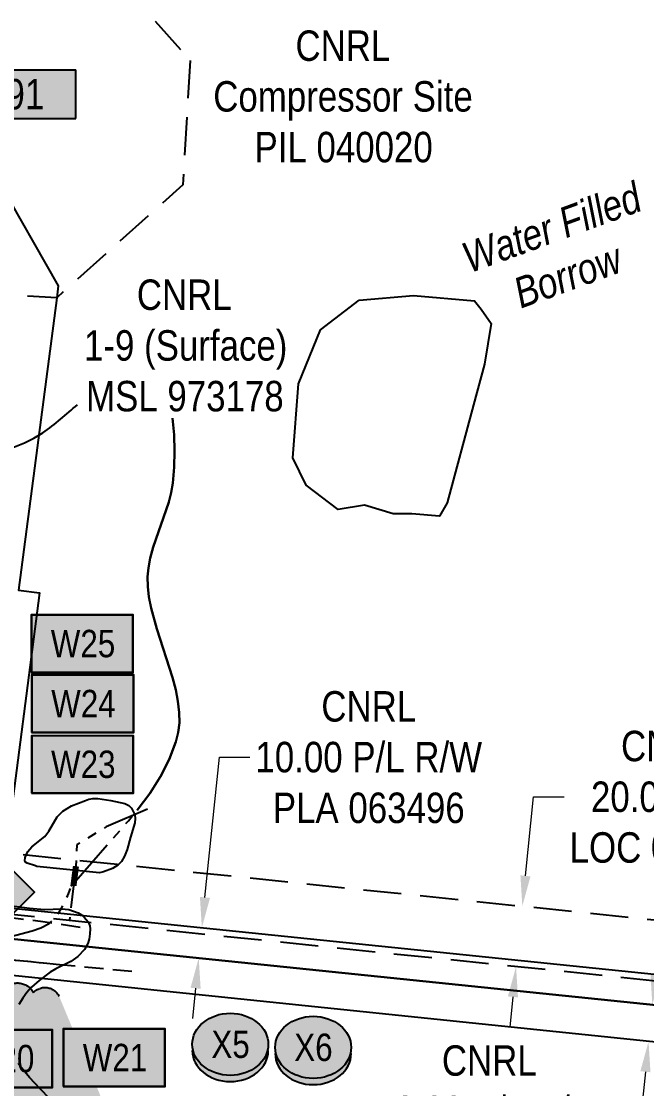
# Model space of a CAD drawing. Extents: x 331629 to 337523, y 6158057 to 6163201.
# Drawn here: x 333932.9 to 334138.4, y 6160752.6 to 6161103.3 of the extents above; entities that cross this region are included whole.
import ezdxf
from ezdxf.enums import TextEntityAlignment as Align

# ---------------------------------------------------------------- set-up
doc = ezdxf.new("R2010")
doc.units = 0
doc.header["$LTSCALE"] = 5
doc.header["$PDSIZE"] = 5
for name, pattern in [('0', [1, 1, 0]), ('foc-ACCESSROAD', [3.75, 2.5, -1.25]), ('foc-TOPO-ephemeral', [6.25, 3.125, -0.625, 0.625, -0.625, 0.625, -0.625]), ('UG_PIPE', [1.875, 1.25, -0.625])]:
    doc.linetypes.add(name, pattern=pattern)
doc.layers.get('Defpoints').update_dxf_attribs({"color": 9})
for name, color, linetype in [('AS-PIPE-UG', 44, 'UG_PIPE'), ('C-AR', 13, 'foc-ACCESSROAD'), ('C-RW', 13, 'Continuous'), ('C-WS', 13, 'foc-ACCESSROAD'), ('DETAIL-T', 7, 'Continuous'), ('Field_Culvert', 7, 'Continuous'), ('P-BORE', 7, 'Continuous'), ('P-CROSSINGS', 250, 'Continuous'), ('P-ELEVATION', 7, 'Continuous'), ('P-TEMP-BLOCKS', 250, 'Continuous'), ('T-BUSH', 110, '0'), ('T-CREEK', 160, 'Continuous'), ('T-DRAW', 143, 'foc-TOPO-ephemeral'), ('WETLAND', 143, 'Continuous'), ('WETLAND-T', 146, 'Continuous')]:
    doc.layers.add(name, color=color, linetype=linetype)
for name, color, linetype, lineweight in [('C-AR-T', 13, 'Continuous', 9), ('C-RW-T', 13, 'Continuous', 9), ('C-WS-T', 13, 'Continuous', 9), ('T-TEXT', 48, 'Continuous', 18)]:
    doc.layers.add(name, color=color, linetype=linetype, lineweight=lineweight)
doc.layers.add('P-TEMP-BLUE-H', color=7, linetype='Continuous', true_color=0x99e6ff)
doc.styles.add('80CG', font='ARIALN.TTF', dxfattribs={"height": 10})
doc.styles.add('80L', font='ARIALN.TTF', dxfattribs={"height": 10})
doc.styles.add('Crossing', font='ARIALN.TTF', dxfattribs={"height": 10})
doc.styles.add('foc-LtypeFont', font='ARIALN.TTF', dxfattribs={"height": 7.349999999999999})
doc.styles.add('Legend', font='ARIALN.TTF')
doc.linetypes.add('foc-TOPO-flowdirection-NOLINE', pattern='A,0,[">",foc-LtypeFont,S=0.3,R=0,X=0,Y=-0.945],-20,[">",foc-LtypeFont,S=0.3,R=0,X=0,Y=-0.945],0', length=20)
doc.dimstyles.new('Compass 5 000', dxfattribs={"dimscale": 5, "dimtxt": 9, "dimasz": 2, "dimexe": 0.2, "dimexo": 0.0625, "dimgap": 0.5, "dimtad": 0, "dimtih": 1, "dimtoh": 1, "dimzin": 0, "dimdsep": 46, "dimtxsty": '80CG', "dimcen": 0.1, "dimse1": 1, "dimse2": 1, "dimclrd": 256, "dimclrt": 256, "dimaunit": 1, "dimadec": 4, "dimazin": 0, "dimtfac": 0.06, "dimtofl": 0, "dimtmove": 0, "dimatfit": 1, "dimfxl": 0.2, "dimtolj": 1, "dimtzin": 0, "dimlwd": -1, "dimarcsym": 0})

# ---------------------------------------------------------------- blocks, each defined once
blk = doc.blocks.new('*D371')
at = {"layer": 'C-AR-T', "transparency": 16777216}
for p, q in [((334098.5506608885, 6160822.500341566), (334101.2327727412, 6160848.428571461)), ((334101.2327727412, 6160848.428571461), (334111.2327727412, 6160848.428571462)), ((334094.435162467, 6160782.715427637), (334093.4062160591, 6160772.768505033))]:
    blk.add_line(p, q, dxfattribs=at)
for points in [[(334096.8928404545, 6160822.671832634), (334100.2084813226, 6160822.328850498), (334097.5217144806, 6160812.553418962)], [(334092.7773420329, 6160782.886918705), (334096.092982901, 6160782.543936569), (334095.4641088749, 6160792.662350241)]]:
    blk.add_solid(points, dxfattribs=at)
at = {"layer": 'Defpoints', "color": 0, "transparency": 16777216}
for p in [(334031.7443654729, 6160819.357670858), (334097.5217144806, 6160812.553418962), (334029.6867598671, 6160799.466602136)]:
    blk.add_point(p, dxfattribs=at)
at = {"layer": 'C-AR-T', "transparency": 16777216, "insert": (334145.54723386, 6160848.428571461), "char_height": 10, "attachment_point": 5, "style": '80CG'}
blk.add_mtext('\\A1;CNRL\\P20.00 A/R\\PLOC 061529', dxfattribs=at)
blk = doc.blocks.new('*D385')
at = {"layer": 'C-RW-T', "transparency": 16777216}
for p, q in [((333993.2225489594, 6160815.42282547), (333997.9646017267, 6160861.465441712)), ((333997.9646017267, 6160861.465441712), (334007.9646017267, 6160861.465441712)), ((333990.1465392975, 6160785.556533513), (333989.1220318213, 6160775.60915273))]:
    blk.add_line(p, q, dxfattribs=at)
for points in [[(333991.5646521624, 6160815.593576715), (333994.8804457565, 6160815.252074223), (333992.1980414833, 6160805.475444688)], [(333988.4886425005, 6160785.727284758), (333991.8044360947, 6160785.385782266), (333991.1710467738, 6160795.503914295)]]:
    blk.add_solid(points, dxfattribs=at)
at = {"layer": 'Defpoints', "color": 0, "transparency": 16777216}
for p in [(333991.1710467738, 6160795.503914295), (334070.4475748878, 6160797.416314979), (334069.4205801783, 6160787.444784586)]:
    blk.add_point(p, dxfattribs=at)
at = {"layer": 'C-RW-T', "transparency": 16777216, "insert": (334047.0505498855, 6160861.465441712), "char_height": 10, "attachment_point": 5, "style": '80CG'}
blk.add_mtext('\\A1;CNRL\\P10.00 P/L R/W\\PPLA 063496', dxfattribs=at)
blk = doc.blocks.new('*D386')
at = {"layer": 'C-RW-T', "transparency": 16777216}
for p, q in [((334141.2843143364, 6160790.091176249), (334142.3139341767, 6160800.038029168)), ((334137.9750785544, 6160758.121627579), (334135.7613448232, 6160736.735400389)), ((334135.7613448232, 6160736.735400389), (334125.7613448232, 6160736.73540039))]:
    blk.add_line(p, q, dxfattribs=at)
for points in [[(334139.6265055166, 6160790.262779556), (334142.9421231562, 6160789.919572943), (334140.254694496, 6160780.14432333)], [(334136.3172697346, 6160758.293230887), (334139.6328873741, 6160757.950024273), (334139.0046983947, 6160768.068480497)]]:
    blk.add_solid(points, dxfattribs=at)
at = {"layer": 'Defpoints', "color": 0, "transparency": 16777216}
for p in [(334130.502740485, 6160781.153768772), (334129.2527443836, 6160769.077925939), (334139.0046983947, 6160768.068480497)]:
    blk.add_point(p, dxfattribs=at)
at = {"layer": 'C-RW-T', "transparency": 16777216, "insert": (334086.675396664, 6160736.73540039), "char_height": 10, "attachment_point": 5, "style": '80CG'}
blk.add_mtext('\\A1;CNRL\\P12.00 P/L R/W\\PPlan 082 5231\\PPLA 073062', dxfattribs=at)
blk = doc.blocks.new('Temp_Area5')
at = {"true_color": 0x99e6ff}
h = blk.add_hatch(color=141, dxfattribs=at)
h.dxf.hatch_style = 1
h.paths.add_polyline_path([(-16.82711371331243, -9.436567862801894), (16.33187767662457, -9.436567862801894), (16.33187767662457, 9.053714016554295), (-16.82711371331243, 9.053714016554295)])
at = {"color": 250}
for points in [[(-17.02711371331247, -9.636567862801712), (16.53187767662462, -9.636567862801712), (16.53187767662462, 9.253714016554113), (-17.02711371331247, 9.253714016554113)], [(-16.92711371331245, -9.536567862801803), (16.43187767662459, -9.536567862801803), (16.43187767662459, 9.153714016554204), (-16.92711371331245, 9.153714016554204)]]:
    blk.add_lwpolyline(points, close=True, dxfattribs=at)
at = {"color": 250, "style": '80L'}
blk.add_attdef('TEMPORARY', text='', height=9, dxfattribs=at).set_placement((0.001048257894581184, -0.1484938545327168), align=Align.MIDDLE_CENTER)
blk = doc.blocks.new('xing2')
h = blk.add_hatch(color=50)
h.dxf.hatch_style = 1
edge = h.paths.add_edge_path()
edge.add_ellipse((0, 0), major_axis=(-12.5, 0), ratio=0.8162973455633619, start_angle=0, end_angle=360)
h = blk.add_hatch(color=250)
h.dxf.hatch_style = 1
edge = h.paths.add_edge_path()
edge.add_ellipse((0, -2.047489049626165), major_axis=(-12.5, 0), ratio=0.8162973455633619, start_angle=0, end_angle=180)
edge.add_line((12.5, -2.047489049626165), (12.5, 0))
edge.add_ellipse((0, 0), major_axis=(-12.5, 0), ratio=0.8162973455633619, start_angle=0, end_angle=180, ccw=False)
edge.add_line((-12.5, 0), (-12.5, -2.047489049626165))
at = {"color": 250}
blk.add_ellipse((0, 0), major_axis=(-12.5, 0), ratio=0.8162973455633619, dxfattribs=at)
blk.add_ellipse((0, -2.047489049626165), major_axis=(-12.5, 0), ratio=0.8162973455633619, start_param=0, end_param=3.141592653589793, dxfattribs=at)
at = {"color": 250, "style": 'Crossing'}
blk.add_attdef('CROSSING', text='', height=9, dxfattribs=at).set_placement((0.08916442567715421, 0.0199513138486509), align=Align.MIDDLE_CENTER)
at = {"color": 250, "style": 'Crossing', "flags": 1}
for tag, p in [('OWNER', (0.08916442567715421, -12.49201765665748)), ('DESCRIPTION', (0.08916442567715421, -25.770021277247)), ('LOCATION', (0.08916442567715421, -39.30337514164421)), ('DWG_REF', (0.08916442567715421, -52.83672900604233))]:
    blk.add_attdef(tag, text='', height=9, dxfattribs=at).set_placement(p, align=Align.MIDDLE_CENTER)
blk = doc.blocks.new('*U539')
h = blk.add_hatch(color=111)
h.dxf.hatch_style = 1
h.paths.add_polyline_path([(-26.5, 8), (26.50000000000001, 7.999999999999999), (26.50000000000001, -8.000000000000004), (-26.5, -8)])
for p, q in [((-26.5, -8), (-26.5, 8)), ((-26.5, 8), (26.50000000000001, 7.999999999999999)), ((26.50000000000001, -8.000000000000004), (26.50000000000001, 7.999999999999999)), ((-26.5, -8), (26.50000000000001, -8.000000000000004))]:
    blk.add_line(p, q)
at = {"layer": 'P-ELEVATION', "color": 7, "flags": 128}
blk.add_lwpolyline([(0, 0, 9.999999999999998, 0, 0), (-94.94090262429845, -50.87388456690985, 0, 0, 0)], format="xyseb", dxfattribs=at)
at = {"layer": 'P-ELEVATION', "style": 'Legend'}
blk.add_attdef('STATION', text='', height=10, dxfattribs=at).set_placement((0, 0), align=Align.MIDDLE_CENTER)
blk = doc.blocks.new('30M BUFFER DISP')
h = blk.add_hatch(color=70)
h.dxf.hatch_style = 1
h.paths.add_polyline_path([(0, 14.1421356238146), (14.1421356238146, 0), (0, -14.1421356238146), (-14.1421356238146, 0)])
blk.add_lwpolyline([(0, 14.1421356238146), (14.1421356238146, 0), (0, -14.1421356238146), (-14.1421356238146, 0)], close=True)
at = {"color": 235, "style": '80L'}
blk.add_attdef('DISURBANCE', text='', height=10, dxfattribs=at).set_placement((0, 0), align=Align.MIDDLE_CENTER)

msp = doc.modelspace()

# ---------------------------------------------------------------- hatches: boundary and pattern name
at = {"layer": 'P-TEMP-BLUE-H'}
h = msp.add_hatch(color=256, dxfattribs=at)
h.dxf.hatch_style = 1
h.paths.add_polyline_path([(334092.3426019772, 6160495.979370015), (334096.0732452262, 6160499.42602134), (334079.2623166026, 6160510.257547187)])
edge = h.paths.add_edge_path()
edge.add_arc((334077.1952686067, 6160480.950026018), 6.103872947623486, 92.26911451422541, 202.2691144146413, ccw=False)
edge.add_arc((334082.6022072263, 6160489.362220426), 6.103872947569625, 92.26911451477139, 202.2691144148483, ccw=False)
edge.add_arc((334088.0091458455, 6160497.774414835), 6.103872947300294, 92.26911451129581, 202.2691144158836, ccw=False)
edge.add_arc((334088.3698142436, 6160508.907175298), 5.069584216730763, 153.1763117315402, 263.17631163495537, ccw=False)
edge.add_arc((334082.6736720994, 6160517.185096991), 6.103872947597528, 171.0705290757705, 281.0705289712574, ccw=False)
edge.add_arc((334075.4717285572, 6160524.122820628), 6.103872948388571, 171.0705290680672, 281.0705289636803, ccw=False)
edge.add_arc((334068.2697850135, 6160531.060544256), 6.103872946739421, 171.0705290753464, 281.07052897561704, ccw=False)
edge.add_arc((334061.0933800957, 6160538.001410014), 6.10210672474592, 170.8295303742628, 280.82953027632, ccw=False)
edge.add_arc((334054.7543217553, 6160545.069659683), 6.103872947684099, 162.9576407162025, 272.95764061492616, ccw=False)
edge.add_arc((334048.603534525, 6160552.95431671), 6.103872946772041, 162.9576407154019, 272.9576406186511, ccw=False)
edge.add_arc((334042.0468240411, 6160560.795071188), 6.09462191144951, 166.7928170616407, 276.7928169600223, ccw=False)
edge.add_arc((334035.117743803, 6160568.209647093), 6.103872947406403, 169.3879979100776, 279.3879978103991, ccw=False)
edge.add_arc((334028.1226072063, 6160575.355839369), 6.103872947463372, 169.3879979181671, 279.3879978136335, ccw=False)
edge.add_arc((334022.7140384078, 6160582.328904883), 5.878766254448658, 154.2311320846678, 264.2311319878493, ccw=False)
edge.add_arc((334017.1346208985, 6160590.267049242), 5.389952833352473, 163.0338092023837, 273.0338091088052, ccw=False)
edge.add_arc((334008.522941915, 6160596.870897816), 6.103872947601553, 194.4890749909036, 304.4890748942315, ccw=False)
edge.add_arc((333996.8215733825, 6160596.894857595), 5.995741750962763, 235.00684076990422, 345.00684067469314, ccw=False)
edge.add_arc((333995.2268066264, 6160597.413177521), 5.734603063193765, 141.2464625728613, 251.2464624741448, ccw=False)
edge.add_arc((333992.766873711, 6160606.75545945), 6.094346132936451, 140.7208746153159, 250.72087451511078, ccw=False)
edge.add_arc((333990.0286688788, 6160616.37328864), 6.090101620779953, 141.0347409609701, 251.0347408639161, ccw=False)
edge.add_arc((333988.0536017934, 6160625.647197586), 6.103872947358002, 133.1152631003471, 243.11526299951072, ccw=False)
edge.add_arc((333986.6419521968, 6160635.547058468), 6.103872948451874, 133.1152630987594, 243.11526299859048, ccw=False)
edge.add_arc((333985.5404900598, 6160645.268558646), 6.095537517159747, 129.7546996218245, 239.7546995221552, ccw=False)
edge.add_arc((333984.371046392, 6160655.230506331), 5.939637247788885, 132.6516483525853, 242.65164825228788, ccw=False)
edge.add_arc((333979.9214337716, 6160665.688069924), 6.103872948430018, 163.9952075346279, 273.99520742786063, ccw=False)
edge.add_arc((333973.3290238393, 6160673.382545273), 6.055105168742356, 166.8779851756457, 276.87798507305297, ccw=False)
edge.add_arc((333964.8532479858, 6160680.289583922), 6.103872948085875, 184.9913886004812, 294.991388497143, ccw=False)
edge.add_arc((333956.4275715034, 6160685.390424688), 6.100594574490512, 182.6052979602102, 292.60529785986756, ccw=False)
edge.add_arc((333947.8330619272, 6160690.68143759), 6.103872947324049, 184.1804754911472, 294.18047539474355, ccw=False)
edge.add_arc((333939.2452083334, 6160695.804793005), 6.103872948197504, 184.1804754998263, 294.18047539166116, ccw=False)
edge.add_arc((333930.5730389385, 6160700.889040973), 6.103441199207598, 185.0529491837361, 295.0529490919511, ccw=False)
edge.add_arc((333921.832807037, 6160705.844657149), 6.10355593623165, 185.8422663981662, 295.84226629618047, ccw=False)
edge.add_arc((333912.9738297242, 6160710.653771501), 6.103872947267041, 187.1689364067139, 297.16893630708535, ccw=False)
edge.add_arc((333904.1814725088, 6160715.344787542), 6.100761374840359, 186.6475890147444, 296.64758892177025, ccw=False)
edge.add_arc((333899.9079706493, 6160720.064934375), 5.712820144447745, 141.7796163147629, 251.7796162139241, ccw=False)
edge.add_arc((333898.3974895823, 6160728.927655593), 6.10387294827672, 130.8012097847937, 240.80120968356908, ccw=False)
edge.add_arc((333897.3867165537, 6160738.876441342), 6.103872947463739, 130.8012097790814, 240.8012096793043, ccw=False)
edge.add_arc((333896.3759435252, 6160748.825227092), 6.103872948248324, 130.8012097847937, 240.8012096840461, ccw=False)
edge.add_arc((333895.3651704965, 6160758.774012837), 6.103872947293362, 130.8012097823122, 240.80120968216602, ccw=False)
edge.add_arc((333894.6524515222, 6160767.116261153), 4.958022006644465, 118.64656866528611, 228.646568565486, ccw=False)
edge.add_arc((333896.9663821561, 6160767.561835399), 6.10387294756716, 30.219473402396716, 140.219473300267, ccw=False)
edge.add_arc((333907.6820590652, 6160769.248170309), 5.615000751715143, 55.711287310781415, 165.7112872222928, ccw=False)
edge.add_arc((333916.9133849582, 6160774.488434914), 6.097740239893746, 75.65725138123003, 185.6572512763107, ccw=False)
edge.add_arc((333924.3520581083, 6160779.806720288), 5.957356999779632, 64.32211169927427, 174.3221116003939, ccw=False)
edge.add_arc((333931.5633565048, 6160781.198165368), 6.103872947442476, 29.333876589442696, 139.3338764914466, ccw=False)
edge.add_arc((333940.6519340259, 6160780.646814352), 5.170686640195616, 26.76886873683651, 136.7688686352508, ccw=False)

# ---------------------------------------------------------------- linework, layer by layer
at = {"layer": 'AS-PIPE-UG', "flags": 128}
for points in [[(333969.198, 6160791.038000005), (333945.385, 6160793.266000005), (333938.6899999997, 6160793.929), (333927.6879999997, 6160795.048), (333921.8109999996, 6160795.715000005), (333915.4539999997, 6160796.253000005), (333910.323, 6160796.916), (333908.2269999997, 6160798.455000006), (333908.519, 6160801.773), (333909.7399999996, 6160810.205000006), (333911.8899999997, 6160828.833000005), (333915.156, 6160842.216000006), (333918.916, 6160874.918), (333920.2799999997, 6160909.309), (333921.2759999997, 6160935.631), (333923.2889999996, 6160951.905000006)], [(333862.0549999996, 6160814.861000005), (333877.4839999996, 6160814.362), (333891.1069999997, 6160812.968000006), (333905.986, 6160811.396000005), (333923.5949999996, 6160809.505), (333939.1309999996, 6160807.651000005), (333952.281, 6160805.641)], [(333945.385, 6160793.266000006), (333938.6899999996, 6160793.929), (333927.6879999996, 6160795.048), (333921.8109999996, 6160795.715000006), (333915.4539999996, 6160796.253000006), (333910.323, 6160796.916)]]:
    msp.add_lwpolyline(points, dxfattribs=at)
at = {"layer": 'C-AR', "flags": 128}
msp.add_lwpolyline([(334291.5632048764, 6160772.376447897), (334221.9758253322, 6160779.575292465), (334191.903273407, 6160782.686491021), (333925.1632571547, 6160810.278793518), (333910.2368800095, 6160811.823360719), (333870.0634043561, 6160815.980504401), (333870.1843075306, 6160817.996366713), (333871.2655857499, 6160835.960146159), (333912.8240542084, 6160831.660583563), (333927.749936463, 6160830.11523865), (334192.6630124763, 6160802.711651747), (334222.7354527307, 6160799.601156257), (334292.3232769499, 6160792.409583846)], dxfattribs=at)
at = {"layer": 'C-RW'}
for points in [[(334191.1439754074, 6160762.671433364), (333907.6532145981, 6160792.01616323), (333909.2081166957, 6160803.936692513), (333910.2368800095, 6160811.823360719), (333910.5012300544, 6160813.852416041), (333912.8240542084, 6160831.660583563), (333922.071651501, 6160902.572204735), (333915.1340165116, 6160903.472938465), (333929.471168278, 6161013.342768295), (333914.5564893837, 6161039.361957995), (333925.0321080791, 6161051.236575669), (333945.0001985367, 6161016.428631622), (333944.4914469187, 6161012.507724471), (333931.9501567034, 6160916.415114233), (333938.8862120913, 6160915.515167394), (333927.749936463, 6160830.11523865), (333925.428777372, 6160812.317924232), (333925.1632571547, 6160810.278793518), (333924.1358038691, 6160802.403495365), (334015.8381283615, 6160792.963385273), (334191.6065103442, 6160774.860527335)], [(333925.428777372, 6160812.317924232), (334191.9881459756, 6160784.927243712)], [(334191.6065103442, 6160774.860527335), (334015.8381283615, 6160792.963385273), (333924.1358038691, 6160802.403495365)]]:
    msp.add_lwpolyline(points, dxfattribs=at)
at = {"layer": 'C-WS', "flags": 128}
msp.add_lwpolyline([(333988.3212970258, 6161090.522876374), (333985.9808202869, 6161049.602326887), (333944.4914469187, 6161012.507724471), (333929.471168278, 6161013.342768295), (333907.6499847699, 6161014.468278239), (333899.6632879022, 6161014.894973675), (333898.1179140831, 6161014.978062068), (333893.2731592105, 6161015.236650361), (333879.1858134887, 6161015.991178218), (333874.0192640363, 6161016.267811473), (333870.6056440265, 6161016.449066305), (333859.0501025551, 6161017.065890535), (333855.695961345, 6161017.243596984), (333819.0420036021, 6161019.207801142), (333821.5407244256, 6161021.481254085), (333861.2691557509, 6161056.997050243), (333876.2103380278, 6161056.184904195), (333878.9247260114, 6161103.721701164), (333879.8366367057, 6161119.691000421), (333880.19974166, 6161126.049667688), (333888.1985851927, 6161125.592306901), (333895.1955462194, 6161125.191616572), (333960.7626575526, 6161121.44110157), (333988.3212970258, 6161090.522876374)], close=True, dxfattribs=at)
at = {"layer": 'Field_Culvert'}
msp.add_point((333949.354347075, 6160819.276008526), dxfattribs=at)
at = {"layer": 'T-BUSH', "flags": 128}
msp.add_lwpolyline([(334071.5466583225, 6160478.636918419, -0.52056705), (334076.9535969422, 6160487.049112828, -0.52056705), (334082.3605355615, 6160495.461307236, -0.52056705), (334087.7674741811, 6160503.873501644, -0.52056705), (334083.845720674, 6160511.194807603, -0.52056705), (334076.6437771312, 6160518.13253123, -0.52056705), (334069.4418335884, 6160525.070254869, -0.52056705), (334062.2398900456, 6160532.007978495, -0.52056705), (334055.0692672213, 6160538.973917381, -0.52056705), (334048.9184799913, 6160546.858574409, -0.52056705), (334042.7676927615, 6160554.743231432, -0.52056705), (334036.1134032474, 6160562.187527277, -0.52056705), (334029.1182666508, 6160569.333719549, -0.52056705), (334022.1231300542, 6160576.479911815, -0.52056705), (334017.4198853312, 6160584.884650555, -0.52056705), (334011.9792543742, 6160591.839877133, -0.52056705), (334002.613200421, 6160595.343736917, -0.52056705), (333993.383143615, 6160591.983022932, -0.52056705), (333990.7547002989, 6160601.002876308, -0.52056705), (333988.0494176022, 6160610.613783276, -0.52056705), (333985.2934479792, 6160620.203043313, -0.52056705), (333983.8817983817, 6160630.102904186, -0.52056705), (333982.4701487838, 6160640.00276507, -0.52056705), (333981.6423812414, 6160649.954743159, -0.52056705), (333980.3467091013, 6160659.599030121, -0.52056705), (333974.0541552588, 6160667.371016106, -0.52056705), (333967.432024679, 6160674.757208692, -0.52056705), (333958.7725222294, 6160679.758510261, -0.52056705), (333950.3332826808, 6160685.11311998, -0.52056705), (333941.7454290876, 6160690.23647539, -0.52056705), (333933.1575754937, 6160695.3598308, -0.52056705), (333924.4933173668, 6160700.351472306, -0.52056705), (333915.760953641, 6160705.223375098, -0.52056705), (333906.9176737643, 6160709.89203668, -0.52056705), (333898.1217268088, 6160714.638550049, -0.52056705), (333895.4197687009, 6160723.599387279, -0.52056705), (333894.4089956725, 6160733.548173028, -0.52056705), (333893.3982226442, 6160743.496958777, -0.52056705), (333892.3874496158, 6160753.445744527, -0.52056705), (333891.3766765874, 6160763.39453027, -0.52056705), (333892.2755494766, 6160771.467389623, -0.52056705), (333902.2407618924, 6160770.633998059, -0.52056705), (333910.8453443957, 6160773.88733612, -0.52056705), (333918.4239289423, 6160780.396115766, -0.52056705), (333926.9334482555, 6160785.175754416, -0.52056705), (333936.8845894509, 6160784.188440424, -0.52056705), (333945.2684816321, 6160782.975652815, -0.52056705)], format="xyb", dxfattribs=at)
at = {"layer": 'T-CREEK', "flags": 128}
msp.add_lwpolyline([(333982.5539105471, 6160972.86936491), (333983.0438692874, 6160967.470730903), (333983.2178742146, 6160962.116103143), (333983.0759253322, 6160956.805481649), (333982.6180226406, 6160951.538866431), (333982.1240741213, 6160948.544440505), (333981.3101439569, 6160945.293458488), (333976.200977506, 6160930.509786898), (333975.2286590614, 6160926.954354485), (333974.6318032593, 6160923.743622819), (333974.3870831893, 6160920.733592425), (333974.4498300687, 6160917.551628684), (333974.8202987142, 6160914.165427095), (333975.5054095772, 6160910.510081409), (333977.3468549501, 6160903.698008478), (333982.5592376421, 6160887.680095969), (333983.6332931592, 6160883.585131547), (333984.3527764351, 6160879.927296489), (333984.7684759737, 6160876.234062031), (333984.7976056156, 6160872.813482204), (333984.4404361928, 6160869.610786591), (333983.6933180823, 6160866.596699928), (333981.4784579643, 6160860.791541615), (333978.6143522901, 6160855.103910528), (333975.1010010808, 6160849.533806671), (333970.9384043576, 6160844.081230067)], dxfattribs=at)
at = {"layer": 'T-CREEK', "linetype": 'foc-TOPO-flowdirection-NOLINE', "flags": 128}
msp.add_lwpolyline([(333970.9384043576, 6160844.081230067), (333975.1010010808, 6160849.533806671), (333978.6143522901, 6160855.103910528), (333981.4784579643, 6160860.791541615), (333983.6933180823, 6160866.596699928), (333984.4404361928, 6160869.610786591), (333984.7976056156, 6160872.813482204), (333984.7684759737, 6160876.234062031), (333984.3527764351, 6160879.927296489), (333983.6332931592, 6160883.585131547), (333982.5592376421, 6160887.680095969), (333977.3468549501, 6160903.698008478), (333975.5054095772, 6160910.510081409), (333974.8202987142, 6160914.165427095), (333974.4498300687, 6160917.551628684), (333974.3870831893, 6160920.733592425), (333974.6318032593, 6160923.743622819), (333975.2286590614, 6160926.954354485), (333976.200977506, 6160930.509786898), (333981.3101439569, 6160945.293458488), (333982.1240741213, 6160948.544440505), (333982.6180226406, 6160951.538866431), (333983.0759253322, 6160956.805481649), (333983.2178742146, 6160962.116103143), (333983.0438692874, 6160967.470730903), (333982.5539105471, 6160972.86936491)], dxfattribs=at)
at = {"layer": 'T-DRAW', "flags": 128}
for points in [[(333860.064207444, 6160615.779592936), (333867.0486403434, 6160619.693156603), (333873.8822869638, 6160623.816434409), (333880.5651472842, 6160628.149426358), (333887.0972212921, 6160632.692132461), (333896.8005089222, 6160639.648515792), (333902.4197560179, 6160643.999083243), (333907.3175075547, 6160648.337867517), (333911.3385766054, 6160652.605530798), (333914.3549926911, 6160656.817991558), (333920.2733289169, 6160666.965499177), (333921.7995840512, 6160669.135995017), (333923.3338344241, 6160670.975933866), (333926.9532335663, 6160674.56154239), (333931.1781533337, 6160678.080040846), (333936.0443249774, 6160681.562692147), (333941.6769639502, 6160685.09955199), (333945.2677185492, 6160687.02113225), (333955.3785225292, 6160691.816810469), (333963.9197355365, 6160696.218202769), (333967.8978497828, 6160698.456277766), (333971.6014980485, 6160700.924679077), (333974.6328229998, 6160703.45943227), (333980.0383703118, 6160708.638929128), (333983.1067043354, 6160712.16484786), (333984.1869487068, 6160713.783948981), (333984.9172397411, 6160715.26722646), (333985.3027928406, 6160716.625425383), (333985.3447966989, 6160717.863301682), (333985.0919046646, 6160718.897306045), (333984.5559454537, 6160719.964162852), (333982.6072378024, 6160722.244339184), (333980.1089429225, 6160724.32148485), (333972.9090052095, 6160729.58724931), (333969.8542959801, 6160731.891222456), (333966.2249454324, 6160734.19584128), (333953.9335629804, 6160740.804027344), (333949.7634251518, 6160743.242897367), (333946.0671094719, 6160745.802611642), (333943.0052396186, 6160748.435735101), (333939.0079489125, 6160752.457122274), (333935.534776003, 6160756.263135882), (333932.503802483, 6160759.943831018), (333929.8958804562, 6160763.523579735), (333927.6885834768, 6160767.036573804), (333925.8900547493, 6160770.474026239), (333924.497251544, 6160773.841799556), (333923.5090360402, 6160777.142750211), (333922.0325001029, 6160784.471864739), (333921.649317788, 6160787.603800016), (333921.4960065573, 6160790.42794421), (333921.5731789268, 6160792.964933183), (333921.8823815687, 6160795.199753102), (333922.4236473086, 6160797.132592598), (333923.1968165945, 6160798.762811993), (333924.5535790123, 6160800.300948162), (333926.6297510198, 6160801.568770423), (333929.4658911548, 6160802.623083374), (333936.3882652587, 6160804.449951858), (333939.3183895759, 6160805.425530625), (333941.9976969733, 6160806.790850078), (333943.890235568, 6160808.455061233), (333945.2097984824, 6160810.332215981), (333946.6417145973, 6160812.917766972), (333948.1044695913, 6160816.072972058), (333949.3543470735, 6160819.276008528), (333968.067422198, 6160840.624174824), (333970.9384043592, 6160844.081230065)], [(333974.3789999997, 6160844.421000006), (333960.795, 6160838.616000006), (333951.1359999996, 6160832.679000005), (333950.8189999997, 6160825.645000005), (333949.996, 6160819.251000006), (333948.6519999997, 6160807.939000006)]]:
    msp.add_lwpolyline(points, dxfattribs=at)
at = {"layer": 'T-TEXT', "const_width": 1.999606440000002, "flags": 128}
msp.add_lwpolyline([(333950.8189999997, 6160825.645000005), (333949.996, 6160819.251000006)], dxfattribs=at)
at = {"layer": 'WETLAND'}
for points in [[(334043.8503356402, 6161011.686218497), (334061.7871697837, 6161013.217058572), (334081.8045098777, 6161011.437739568), (334084.0327132161, 6161008.790191487), (334087.2907438292, 6161004.08414729), (334085.1187234205, 6160990.690021409), (334081.4986894045, 6160977.295895521), (334072.8106077641, 6160945.07759272), (334070.276583952, 6160940.733551886), (334061.226498912, 6160941.457558637), (334055.072441084, 6160941.457558603), (334045.6603526457, 6160944.353585768), (334036.9722710062, 6160942.905572125), (334026.4741723595, 6160950.869646905), (334022.1301315412, 6160959.919731923), (334023.9401485495, 6160984.173959852), (334031.1802165838, 6161001.912126587), (334043.8503356402, 6161011.686218497)], [(333937.4824994494, 6160825.798193529), (333934.7480200616, 6160826.624748603), (333934.2266876575, 6160826.995835511), (333934.0214952079, 6160827.463437373), (333934.1635038565, 6160828.498702005), (333935.0196680422, 6160830.458250551), (333936.363825382, 6160832.085343144), (333940.5664554125, 6160835.455858266), (333941.9019902084, 6160837.218361915), (333944.692121947, 6160841.848439531), (333946.4807822928, 6160843.794835274), (333949.3699676544, 6160845.525539463), (333953.9284284341, 6160847.288186186), (333955.0359557853, 6160847.659645467), (333956.4186548375, 6160847.904962095), (333957.9885985403, 6160847.919817666), (333962.2594264165, 6160847.233358725), (333966.8960572142, 6160846.246274004), (333968.1821820301, 6160845.612282053), (333969.0707849329, 6160844.773842451), (333970.1275781146, 6160842.575852192), (333970.3179173198, 6160841.333488725), (333970.183154858, 6160839.892519409), (333968.7268903698, 6160835.21181949), (333967.5994270401, 6160831.142787625), (333966.8172822913, 6160828.999011124), (333965.8234605487, 6160827.22732812), (333964.6274435393, 6160825.964481573), (333962.8437378023, 6160824.932697279), (333959.8830136794, 6160823.847596548), (333958.5385731311, 6160823.443706754), (333937.9488192832, 6160825.606307748), (333937.4824994494, 6160825.798193529)]]:
    msp.add_lwpolyline(points, close=True, dxfattribs=at)
msp.add_lwpolyline([(333924.5091597569, 6160813.357295605), (333935.5054486127, 6160811.860057054), (333940.5218317402, 6160811.453786396), (333946.0394371917, 6160811.707787318), (333948.4799635485, 6160811.408893551), (333951.5448145948, 6160810.301873964), (333952.6652026199, 6160809.650276754), (333953.5461278852, 6160808.915161019), (333954.7796056848, 6160807.407948105), (333955.4104084348, 6160806.020762933), (333955.511510771, 6160805.039664012), (333955.3994798732, 6160803.439816351), (333955.1693310234, 6160801.678735969), (333954.7670412356, 6160800.258017049), (333953.6237222798, 6160798.332874825), (333951.4085665636, 6160795.983076049), (333949.1232383993, 6160794.319042704), (333944.2261547089, 6160791.956424156), (333942.3704856387, 6160790.859368874), (333938.7068425709, 6160788.159071681), (333936.252915811, 6160785.895359862), (333934.7179959841, 6160784.139329581), (333933.3671534592, 6160782.284029936), (333932.0711494359, 6160780.213653699)], dxfattribs=at)

# ---------------------------------------------------------------- block references
at = {"layer": 'DETAIL-T', "color": 3, "xscale": 0.9987404085958662, "yscale": 0.9987404085958662, "zscale": 0.9987404085958662}
msp.add_blockref('*U539', (333924.3282949561, 6161079.412604979), dxfattribs=at).add_auto_attribs({'STATION': '2+091'})
at = {"layer": 'P-BORE', "xscale": 0.99980322, "yscale": 0.99980322, "zscale": 0.99980322}
msp.add_blockref('30M BUFFER DISP', (333923.0215940432, 6160817.104520361), dxfattribs=at).add_auto_attribs({'DISURBANCE': '1'})
at = {"layer": 'P-CROSSINGS', "xscale": 0.99980322, "yscale": 0.99980322, "zscale": 0.99980322}
for p, values in [((334001.5436079849, 6160767.140001084), {'CROSSING': 'X5'}), ((334028.7787542954, 6160766.129924063), {'CROSSING': 'X6'})]:
    msp.add_blockref('xing2', p, dxfattribs=at).add_auto_attribs(values)
at = {"layer": 'P-TEMP-BLOCKS'}
for p, values in [((333953.1351168313, 6160898.998554268), {'TEMPORARY': 'W25'}), ((333953.2763459187, 6160879.281192509), {'TEMPORARY': 'W24'}), ((333953.2228806215, 6160859.319525507), {'TEMPORARY': 'W23'}), ((333926.5517674856, 6160762.594579819), {'TEMPORARY': 'W20'}), ((333963.6465960429, 6160762.941107513), {'TEMPORARY': 'W21'})]:
    msp.add_blockref('Temp_Area5', p, dxfattribs=at).add_auto_attribs(values)

# ---------------------------------------------------------------- texts
at = {"layer": 'C-WS-T', "char_height": 9.99795999999995, "attachment_point": 1, "style": '80L'}
for s, width, insert in [('\\pi27.359;CNRL\\P\\pi0.33145;Compressor Site\\P\\pi13.879;PIL 040020', 84.90900409276892, (333995.6141904919, 6161100.344097828)), ('\\pi18.031;CNRL\\P\\pi0.67054;1-9 (Surface)\\P\\pi1.3355;MSL 973178', 66.25279672578405, (333952.8048585443, 6161018.494351112))]:
    msp.add_mtext_dynamic_manual_height_columns(s, width=width, gutter_width=49.99999999999968, heights=[0], dxfattribs=dict(at, insert=insert))
at = {"layer": 'WETLAND-T', "insert": (334074.0456423592, 6161028.906242547), "char_height": 9.99799040018888, "attachment_point": 1, "rotation": 19.999999999999986, "style": '80L'}
msp.add_mtext_dynamic_manual_height_columns('\\pi2.8648;{\\fArial Narrow|b0|i1|c0|p34;Water Filled \\P\\pi14.779;Borrow}', width=65.95628142425821, gutter_width=50, heights=[0], dxfattribs=at)

# ---------------------------------------------------------------- dimensions: what is measured, and where the dimension line sits
at = {"layer": 'C-AR-T'}
dim = msp.add_linear_dim(base=(334097.5217144806, 6160812.553418962), p1=(334029.6867598671, 6160799.466602136), p2=(334031.7443654729, 6160819.357670859), angle=84.09411868654004, text='CNRL\\P20.00 A/R\\PLOC 061529', dimstyle='Compass 5 000', dxfattribs=at)
dim.commit()
dim.dimension.update_dxf_attribs({"geometry": '*D371', "text_midpoint": (334145.54723386, 6160848.428571461), "dimtype": 161})
at = {"layer": 'C-RW-T'}
for base, p1, p2, angle, text, picture, middle in [((333991.1710467738, 6160795.503914295), (334070.4475748878, 6160797.416314978), (334069.4205801784, 6160787.444784586), 264.11968701503304, 'CNRL\\P10.00 P/L R/W\\PPLA 063496', '*D385', (334047.0505498855, 6160861.465441712)), ((334139.0046983947, 6160768.068480497), (334130.5027404851, 6160781.153768773), (334129.2527443836, 6160769.07792594), 264.0902395992952, 'CNRL\\P12.00 P/L R/W\\PPlan 082 5231\\PPLA 073062', '*D386', (334086.675396664, 6160736.73540039))]:
    dim = msp.add_linear_dim(base=base, p1=p1, p2=p2, angle=angle, text=text, dimstyle='Compass 5 000', dxfattribs=at)
    dim.commit()
    dim.dimension.update_dxf_attribs({"geometry": picture, "text_midpoint": middle, "dimtype": 161})

# ---------------------------------------------------------------- leaders
at = {"layer": 'C-WS-T', "path_type": 1}
msp.add_leader([(333884.0612095071, 6160956.103837713), (333939.9858715578, 6160968.142753082), (333951.3605176454, 6160977.347601501)], dimstyle='Compass 5 000', override={"dimasz": 1, "dimgap": 0.5, "dimtad": 0, "dimldrblk": 'DotBlank'}, dxfattribs=at)

doc.saveas('drawing.dxf')
